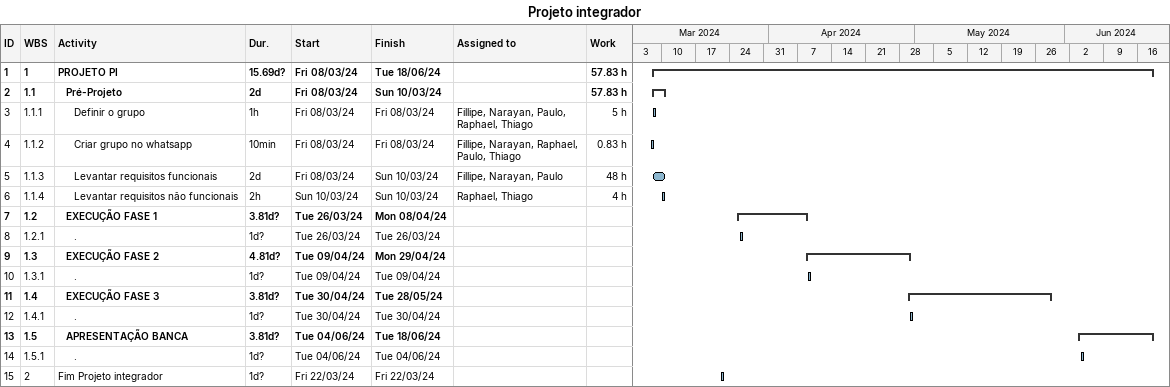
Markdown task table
Projeto integrador

| ID | WBS | Task | Duration | Start | Finish | Resources | Work (h) |
|---|---|---|---|---|---|---|---|
| 1 | 1 | **PROJETO PI** | 15.69d? | 2024-03-08 | 2024-06-18 |  | 57.83 |
| 2 | 1.1 | **Pré-Projeto** | 2d | 2024-03-08 | 2024-03-10 |  | 57.83 |
| 3 | 1.1.1 | Definir o grupo | 1h | 2024-03-08 | 2024-03-08 | Fillipe, Narayan, Paulo, Raphael, Thiago | 5 |
| 4 | 1.1.2 | Criar grupo no whatsapp | 10min | 2024-03-08 | 2024-03-08 | Fillipe, Narayan, Raphael, Paulo, Thiago | 0.83 |
| 5 | 1.1.3 | Levantar requisitos funcionais | 2d | 2024-03-08 | 2024-03-10 | Fillipe, Narayan, Paulo | 48 |
| 6 | 1.1.4 | Levantar requisitos não funcionais | 2h | 2024-03-10 | 2024-03-10 | Raphael, Thiago | 4 |
| 7 | 1.2 | **EXECUÇÃO FASE 1** | 3.81d? | 2024-03-26 | 2024-04-08 |  |  |
| 8 | 1.2.1 | . | 1d? | 2024-03-26 | 2024-03-26 |  |  |
| 9 | 1.3 | **EXECUÇÃO FASE 2** | 4.81d? | 2024-04-09 | 2024-04-29 |  |  |
| 10 | 1.3.1 | . | 1d? | 2024-04-09 | 2024-04-09 |  |  |
| 11 | 1.4 | **EXECUÇÃO FASE 3** | 3.81d? | 2024-04-30 | 2024-05-28 |  |  |
| 12 | 1.4.1 | . | 1d? | 2024-04-30 | 2024-04-30 |  |  |
| 13 | 1.5 | **APRESENTAÇÃO BANCA** | 3.81d? | 2024-06-04 | 2024-06-18 |  |  |
| 14 | 1.5.1 | . | 1d? | 2024-06-04 | 2024-06-04 |  |  |
| 15 | 2 | Fim Projeto integrador | 1d? | 2024-03-22 | 2024-03-22 |  |  |
